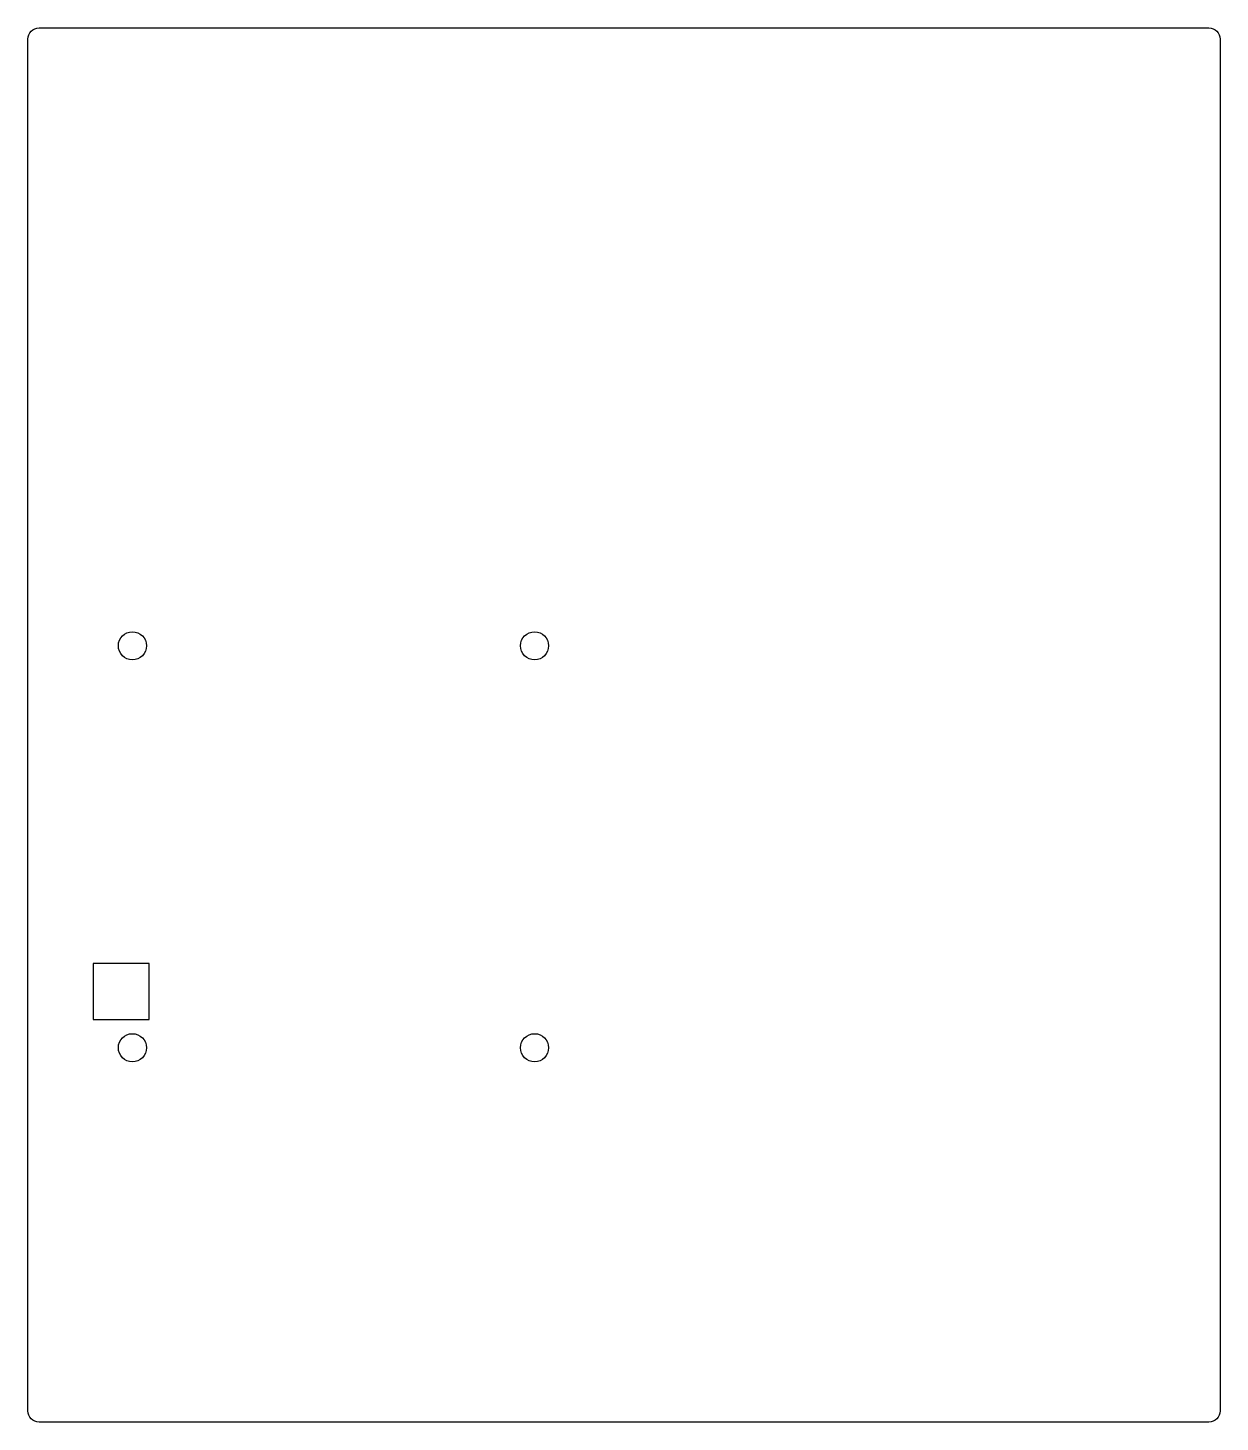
# Model space of a CAD drawing. Header units: millimetres. Extents: x -106 to 106, y -124 to 124.
import ezdxf

# ---------------------------------------------------------------- set-up
doc = ezdxf.new("R2010")
doc.units = ezdxf.units.MM
doc.layers.get('0').update_dxf_attribs({"linetype": 'CONTINUOUS'})

msp = doc.modelspace()

# ---------------------------------------------------------------- linework, layer by layer
msp.add_lwpolyline([(-104, -124, -0.414214), (-106, -122), (-106, 122, -0.414214), (-104, 124), (104, 124, -0.414214), (106, 122), (106, -122, -0.414214), (104, -124)], format="xyb", close=True)
msp.add_lwpolyline([(-84.41, -52.41), (-84.41, -42.41), (-94.41, -42.41), (-94.41, -52.41)], close=True)
for centre in [(-87.41, 14.09), (-15.91, 14.09), (-87.41, -57.41), (-15.91, -57.41)]:
    msp.add_circle(centre, 2.5)

doc.saveas('drawing.dxf')
